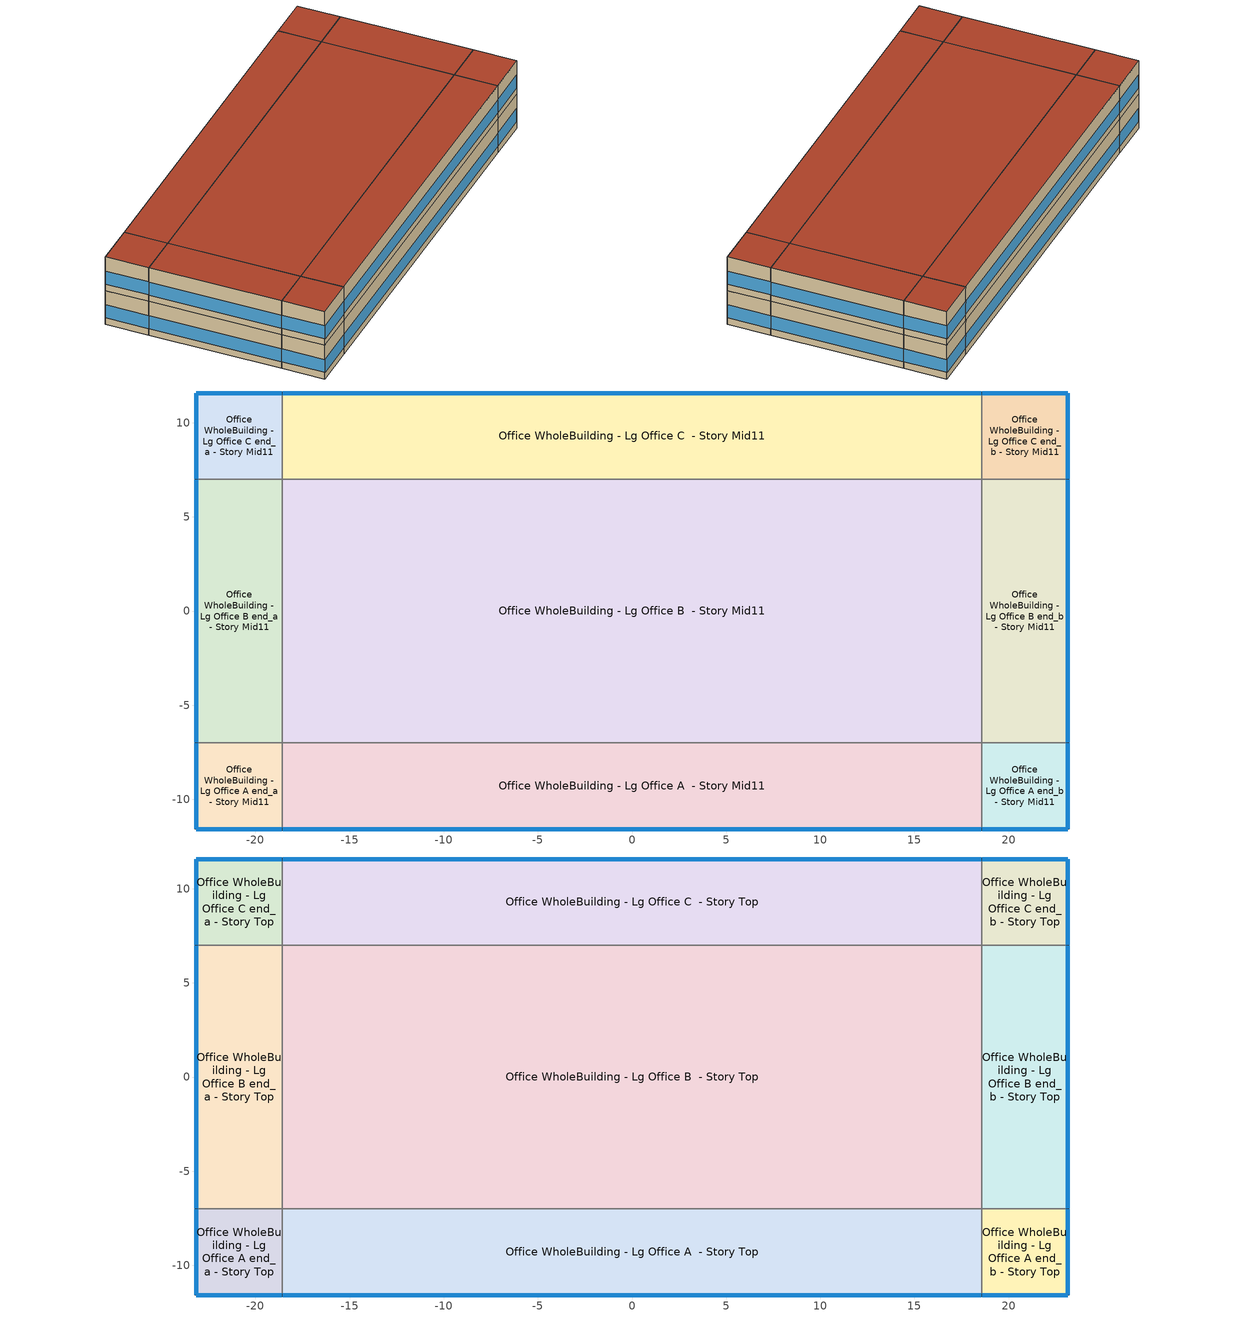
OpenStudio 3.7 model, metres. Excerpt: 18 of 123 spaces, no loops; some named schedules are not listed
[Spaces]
Office WholeBuilding - Lg Office A end_a - Story Mid11
 floor adiabatic (Typical Interior Floor): -23.15,-11.58 -23.15,-7 -18.58,-7 -18.58,-11.58 z43.59
 wall outside: -23.15,-7 -23.15,-11.58 -18.58,-11.58 z43.59:47.55
 wall to Office WholeBuilding - Lg Office B end_a - Story Mid11: -18.58,-7 -23.15,-7 z43.59:47.55
 wall to Office WholeBuilding - Lg Office A  - Story Mid11: -18.58,-11.58 -18.58,-7 z43.59:47.55
 window: -23.15,-7.03 -23.15,-11.55 / -23.13,-11.58 -18.6,-11.58 z44.35:45.87
 ceiling adiabatic (Typical Interior Ceiling): -18.58,-11.58 -18.58,-7 -23.15,-7 -23.15,-11.58 z47.55
Office WholeBuilding - Lg Office B end_a - Story Mid11
 floor adiabatic (Typical Interior Floor): -23.15,-7 -23.15,7 -18.58,7 -18.58,-7 z43.59
 wall outside: -23.15,7 -23.15,-7 z43.59:47.55
 wall to Office WholeBuilding - Lg Office C end_a - Story Mid11: -18.58,7 -23.15,7 z43.59:47.55
 wall to Office WholeBuilding - Lg Office B  - Story Mid11: -18.58,-7 -18.58,7 z43.59:47.55
 window: -23.15,6.98 -23.15,-6.98 z44.35:45.86
 ceiling adiabatic (Typical Interior Ceiling): -18.58,-7 -18.58,7 -23.15,7 -23.15,-7 z47.55
Office WholeBuilding - Lg Office C end_a - Story Mid11
 floor adiabatic (Typical Interior Floor): -23.15,7 -23.15,11.58 -18.58,11.58 -18.58,7 z43.59
 wall outside: -18.58,11.58 -23.15,11.58 -23.15,7 z43.59:47.55
 wall to Office WholeBuilding - Lg Office C  - Story Mid11: -18.58,7 -18.58,11.58 z43.59:47.55
 window: -23.15,11.55 -23.15,7.03 / -18.6,11.58 -23.13,11.58 z44.35:45.87
 ceiling adiabatic (Typical Interior Ceiling): -18.58,7 -18.58,11.58 -23.15,11.58 -23.15,7 z47.55
Office WholeBuilding - Lg Office A  - Story Mid11
 floor adiabatic (Typical Interior Floor): -18.58,-11.58 -18.58,-7 18.58,-7 18.58,-11.58 z43.59
 wall outside: -18.58,-11.58 18.58,-11.58 z43.59:47.55
 wall to Office WholeBuilding - Lg Office B  - Story Mid11: 18.58,-7 -18.58,-7 z43.59:47.55
 wall to Office WholeBuilding - Lg Office A end_b - Story Mid11: 18.58,-11.58 18.58,-7 z43.59:47.55
 window: -18.55,-11.58 18.55,-11.58 z44.35:45.86
 ceiling adiabatic (Typical Interior Ceiling): 18.58,-11.58 18.58,-7 -18.58,-7 -18.58,-11.58 z47.55
Office WholeBuilding - Lg Office B  - Story Mid11
 floor adiabatic (Typical Interior Floor): -18.58,-7 -18.58,7 18.58,7 18.58,-7 z43.59
 wall to Office WholeBuilding - Lg Office C  - Story Mid11: 18.58,7 -18.58,7 z43.59:47.55
 wall to Office WholeBuilding - Lg Office B end_b - Story Mid11: 18.58,-7 18.58,7 z43.59:47.55
 ceiling adiabatic (Typical Interior Ceiling): 18.58,-7 18.58,7 -18.58,7 -18.58,-7 z47.55
Office WholeBuilding - Lg Office C  - Story Mid11
 floor adiabatic (Typical Interior Floor): -18.58,7 -18.58,11.58 18.58,11.58 18.58,7 z43.59
 wall outside: 18.58,11.58 -18.58,11.58 z43.59:47.55
 wall to Office WholeBuilding - Lg Office C end_b - Story Mid11: 18.58,7 18.58,11.58 z43.59:47.55
 window: 18.55,11.58 -18.55,11.58 z44.35:45.86
 ceiling adiabatic (Typical Interior Ceiling): 18.58,7 18.58,11.58 -18.58,11.58 -18.58,7 z47.55
Office WholeBuilding - Lg Office A end_b - Story Mid11
 floor adiabatic (Typical Interior Floor): 18.58,-11.58 18.58,-7 23.15,-7 23.15,-11.58 z43.59
 wall outside: 18.58,-11.58 23.15,-11.58 23.15,-7 z43.59:47.55
 wall to Office WholeBuilding - Lg Office B end_b - Story Mid11: 23.15,-7 18.58,-7 z43.59:47.55
 window: 18.6,-11.58 23.13,-11.58 / 23.15,-11.55 23.15,-7.03 z44.35:45.87
 ceiling adiabatic (Typical Interior Ceiling): 23.15,-11.58 23.15,-7 18.58,-7 18.58,-11.58 z47.55
Office WholeBuilding - Lg Office B end_b - Story Mid11
 floor adiabatic (Typical Interior Floor): 18.58,-7 18.58,7 23.15,7 23.15,-7 z43.59
 wall outside: 23.15,-7 23.15,7 z43.59:47.55
 wall to Office WholeBuilding - Lg Office C end_b - Story Mid11: 23.15,7 18.58,7 z43.59:47.55
 window: 23.15,-6.98 23.15,6.98 z44.35:45.86
 ceiling adiabatic (Typical Interior Ceiling): 23.15,-7 23.15,7 18.58,7 18.58,-7 z47.55
Office WholeBuilding - Lg Office C end_b - Story Mid11
 floor adiabatic (Typical Interior Floor): 18.58,7 18.58,11.58 23.15,11.58 23.15,7 z43.59
 wall outside: 23.15,7 23.15,11.58 18.58,11.58 z43.59:47.55
 window: 23.13,11.58 18.6,11.58 / 23.15,7.03 23.15,11.55 z44.35:45.87
 ceiling adiabatic (Typical Interior Ceiling): 23.15,7 23.15,11.58 18.58,11.58 18.58,7 z47.55
Office WholeBuilding - Lg Office A end_a - Story Top
 floor adiabatic (Typical Interior Floor): -23.15,-11.58 -23.15,-7 -18.58,-7 -18.58,-11.58 z47.55
 wall outside: -23.15,-7 -23.15,-11.58 -18.58,-11.58 z47.55:51.51
 wall to Office WholeBuilding - Lg Office B end_a - Story Top: -18.58,-7 -23.15,-7 z47.55:51.51
 wall to Office WholeBuilding - Lg Office A  - Story Top: -18.58,-11.58 -18.58,-7 z47.55:51.51
 window: -23.13,-11.58 -18.6,-11.58 / -23.15,-7.03 -23.15,-11.55 z48.31:49.83
 roof outside: -18.58,-11.58 -18.58,-7 -23.15,-7 -23.15,-11.58 z51.51
Office WholeBuilding - Lg Office B end_a - Story Top
 floor adiabatic (Typical Interior Floor): -23.15,-7 -23.15,7 -18.58,7 -18.58,-7 z47.55
 wall outside: -23.15,7 -23.15,-7 z47.55:51.51
 wall to Office WholeBuilding - Lg Office C end_a - Story Top: -18.58,7 -23.15,7 z47.55:51.51
 wall to Office WholeBuilding - Lg Office B  - Story Top: -18.58,-7 -18.58,7 z47.55:51.51
 window: -23.15,6.98 -23.15,-6.98 z48.31:49.82
 roof outside: -18.58,-7 -18.58,7 -23.15,7 -23.15,-7 z51.51
Office WholeBuilding - Lg Office C end_a - Story Top
 floor adiabatic (Typical Interior Floor): -23.15,7 -23.15,11.58 -18.58,11.58 -18.58,7 z47.55
 wall outside: -18.58,11.58 -23.15,11.58 -23.15,7 z47.55:51.51
 wall to Office WholeBuilding - Lg Office C  - Story Top: -18.58,7 -18.58,11.58 z47.55:51.51
 window: -18.6,11.58 -23.13,11.58 / -23.15,11.55 -23.15,7.03 z48.31:49.83
 roof outside: -18.58,7 -18.58,11.58 -23.15,11.58 -23.15,7 z51.51
Office WholeBuilding - Lg Office A  - Story Top
 floor adiabatic (Typical Interior Floor): -18.58,-11.58 -18.58,-7 18.58,-7 18.58,-11.58 z47.55
 wall outside: -18.58,-11.58 18.58,-11.58 z47.55:51.51
 wall to Office WholeBuilding - Lg Office B  - Story Top: 18.58,-7 -18.58,-7 z47.55:51.51
 wall to Office WholeBuilding - Lg Office A end_b - Story Top: 18.58,-11.58 18.58,-7 z47.55:51.51
 window: -18.55,-11.58 18.55,-11.58 z48.31:49.82
 roof outside: 18.58,-11.58 18.58,-7 -18.58,-7 -18.58,-11.58 z51.51
Office WholeBuilding - Lg Office B  - Story Top
 floor adiabatic (Typical Interior Floor): -18.58,-7 -18.58,7 18.58,7 18.58,-7 z47.55
 wall to Office WholeBuilding - Lg Office C  - Story Top: 18.58,7 -18.58,7 z47.55:51.51
 wall to Office WholeBuilding - Lg Office B end_b - Story Top: 18.58,-7 18.58,7 z47.55:51.51
 roof outside: 18.58,-7 18.58,7 -18.58,7 -18.58,-7 z51.51
Office WholeBuilding - Lg Office C  - Story Top
 floor adiabatic (Typical Interior Floor): -18.58,7 -18.58,11.58 18.58,11.58 18.58,7 z47.55
 wall outside: 18.58,11.58 -18.58,11.58 z47.55:51.51
 wall to Office WholeBuilding - Lg Office C end_b - Story Top: 18.58,7 18.58,11.58 z47.55:51.51
 window: 18.55,11.58 -18.55,11.58 z48.31:49.82
 roof outside: 18.58,7 18.58,11.58 -18.58,11.58 -18.58,7 z51.51
Office WholeBuilding - Lg Office A end_b - Story Top
 floor adiabatic (Typical Interior Floor): 18.58,-11.58 18.58,-7 23.15,-7 23.15,-11.58 z47.55
 wall outside: 18.58,-11.58 23.15,-11.58 23.15,-7 z47.55:51.51
 wall to Office WholeBuilding - Lg Office B end_b - Story Top: 23.15,-7 18.58,-7 z47.55:51.51
 window: 18.6,-11.58 23.13,-11.58 / 23.15,-11.55 23.15,-7.03 z48.31:49.83
 roof outside: 23.15,-11.58 23.15,-7 18.58,-7 18.58,-11.58 z51.51
Office WholeBuilding - Lg Office B end_b - Story Top
 floor adiabatic (Typical Interior Floor): 18.58,-7 18.58,7 23.15,7 23.15,-7 z47.55
 wall outside: 23.15,-7 23.15,7 z47.55:51.51
 wall to Office WholeBuilding - Lg Office C end_b - Story Top: 23.15,7 18.58,7 z47.55:51.51
 window: 23.15,-6.98 23.15,6.98 z48.31:49.82
 roof outside: 23.15,-7 23.15,7 18.58,7 18.58,-7 z51.51
Office WholeBuilding - Lg Office C end_b - Story Top
 floor adiabatic (Typical Interior Floor): 18.58,7 18.58,11.58 23.15,11.58 23.15,7 z47.55
 wall outside: 23.15,7 23.15,11.58 18.58,11.58 z47.55:51.51
 window: 23.15,7.03 23.15,11.55 / 23.13,11.58 18.6,11.58 z48.31:49.83
 roof outside: 23.15,7 23.15,11.58 18.58,11.58 18.58,7 z51.51
[Site]
Maxwell Afb_AL_USA: Latitude {deg}=32.38; Longitude {deg}=-86.36; Time Zone {hr}=-6; Elevation {m}=52; Terrain=City
[Site:WaterMainsTemperature]
Calculation Method=Correlation; Annual Average Outdoor Air Temperature {C}=18.7358; Maximum Difference In Monthly Average Outdoor Air Temperatures {deltaC}=20.53
[SizingPeriod:DesignDay] Daily Dry-Bulb Temperature Range {deltaC}=10.3; Barometric Pressure {Pa}=100702; Wind Speed {m/s}=3; Wind Direction {deg}=240; Rain Indicator=No; Snow Indicator=No; Day of Month=21; Month=7; Day Type=SummerDesignDay; Daylight Saving Time Indicator=No; Dry-Bulb Temperature Range Modifier Type=DefaultMultipliers; Solar Model Indicator=ASHRAETau; ASHRAE Clear Sky Optical Depth for Beam Irradiance=0.459; ASHRAE Clear Sky Optical Depth for Diffuse Irradiance=2.177
Name | Maximum Dry-Bulb Temperature {C} | Humidity Condition Type | Wetbulb or DewPoint at Maximum Dry-Bulb {C}
Maxwell Afb Ann Clg .4% Condns DB=>MWB 1 | 36.3 | Wetbulb | 24.8
Maxwell Afb Ann Clg .4% Condns WB=>MDB 1 | 32.9 | Wetbulb | 27
Maxwell Afb Ann Clg 1% Condns DB=>MWB 1 | 35.2 | Wetbulb | 24.8
Maxwell Afb Ann Clg 2% Condns DP=>MDB 1 | 28.6 | Dewpoint | 24.5
[ClimateZones]
Climate Zone Institution Name 1=ASHRAE; Climate Zone Document Name 1=ANSI/ASHRAE Standard 169; Climate Zone Document Year 1=2006; Climate Zone Value 1=ASHRAE 169-2013-3A
[Building]
ComStock DOE Ref Pre-1980|LargeOffice: North Axis {deg}=270; Default Construction Set=ComStock DOE Ref Pre-1980 - Office - ASHRAE 169-2013-3A; Default Schedule Set=Building Default Schedule Set; Standards Building Type=Office
[Site:GroundTemperature:FCfactorMethod]
January Ground Temperature {C}=16; February Ground Temperature {C}=11.9; March Ground Temperature {C}=7.7; April Ground Temperature {C}=4; May Ground Temperature {C}=7.9; June Ground Temperature {C}=13.8; July Ground Temperature {C}=17.2; August Ground Temperature {C}=20.8; September Ground Temperature {C}=24.8; October Ground Temperature {C}=26.1; November Ground Temperature {C}=26.5; December Ground Temperature {C}=22.5
[DefaultConstructionSet]
ComStock DOE Ref Pre-1980 - Office - ASHRAE 169-2013-3A: Default Exterior Surface Constructions=Default Surface Constructions 1; Default Interior Surface Constructions=Default Surface Constructions 2; Default Ground Contact Surface Constructions=Default Surface Constructions 3; Default Exterior SubSurface Constructions=Default Sub Surface Constructions 1; Default Interior SubSurface Constructions=Default Sub Surface Constructions 2; Interior Partition Construction=Typical Interior Partition
[DefaultSurfaceConstructions]
Name | Floor Construction | Wall Construction | Roof Ceiling Construction
Default Surface Constructions 1 | Typical Insulated Exterior Mass Floor | Typical Insulated Steel Framed Exterior Wall R-4.44 | Typical IEAD Roof R-10.0
Default Surface Constructions 2 | Typical Interior Floor | Typical Interior Wall | Typical Interior Ceiling
Default Surface Constructions 3 | Typical Insulated Carpeted 6in Slab Floor | Typical Insulated Basement Mass Wall
[Construction]
Typical Insulated Exterior Mass Floor: 4 in. Normalweight Concrete Floor, Typical Carpet Pad
Typical IEAD Roof R-10.0: Roof Membrane, Typical Insulation R-8.88, Metal Roof Surface
Typical Interior Floor: 100mm Normalweight concrete floor, CP02 CARPET PAD
Typical Interior Wall: G01 13mm gypsum board, G01 13mm gypsum board
Typical Interior Ceiling: CP02 CARPET PAD, 100mm Normalweight concrete floor
Typical Insulated Carpeted 6in Slab Floor: 6 in. Normalweight Concrete Floor, Typical Carpet Pad
Typical Insulated Basement Mass Wall: 8 in. Concrete Block Basement Wall
U 1.22 SHGC 0.54 Simple Glazing Window U-1.22 SHGC 0.54: U 1.22 SHGC 0.54 Simple Glazing U-1.22 SHGC 0.54
U 1.22 SHGC 0.54 Simple Glazing Window U-1.22 SHGC 0.54 1: U 1.22 SHGC 0.54 Simple Glazing U-1.22 SHGC 0.54 1
Typical Insulated Metal Door: F08 Metal surface, Typical Insulation R-2.27
U 0.88 SHGC 0.16 Sgl Ref-A-L Clr 6mm: REF A CLEAR LO 6MM
Typical Overhead Door: Typical Insulation R-2.27
Typical Interior Window: Clear 3mm
Typical Interior Door; Typical Interior Partition: G05 25mm wood
Typical Insulated Steel Framed Exterior Wall R-4.44: 25mm Stucco, 5/8 in. Gypsum Board, Typical Insulation R-2.27, 5/8 in. Gypsum Board
InteriorFurnishings 1: Std Wood 6inch 1
[Material] Thermal Absorptance=0.9
Name | Roughness | Thickness {m} | Conductivity {W/m-K} | Density {kg/m3} | Specific Heat {J/kg-K} | Solar Absorptance | Visible Absorptance
4 in. Normalweight Concrete Floor | MediumRough | 0.1016 | 2.31 | 2322 | 832 | 0.7 | 0.7
Roof Membrane | VeryRough | 0.0095 | 0.16 | 1121.29 | 1460 | 0.7 | 0.7
Metal Roof Surface; F08 Metal surface | Smooth | 0.0008 | 45.28 | 7824 | 500 | 0.7 | 0.7
100mm Normalweight concrete floor | MediumRough | 0.1016 | 2.31045 | 2322 | 832.557 | 0.7 | 0.7
G01 13mm gypsum board | Smooth | 0.0127 | 0.160031 | 800.001 | 1090.73 | 0.7 | 0.5
6 in. Normalweight Concrete Floor | MediumRough | 0.1524 | 2.31 | 2322 | 832 | 0.7 | 0.7
8 in. Concrete Block Basement Wall | MediumRough | 0.2032 | 1.326 | 1842 | 912 | 0.7 | 0.7
G05 25mm wood | MediumSmooth | 0.0254 | 0.15 | 608 | 1630 | 0.5 | 0.5
25mm Stucco | Smooth | 0.0254 | 0.72 | 1856 | 840 | 0.7 | 0.7
5/8 in. Gypsum Board | MediumSmooth | 0.0159 | 0.16 | 800 | 1090 | 0.7 | 0.7
Std Wood 6inch 1 | MediumSmooth | 0.15 | 0.12 | 540 | 1210 | 0.7 | 0.7
[Material:NoMass] Roughness=Smooth; Thermal Absorptance=0.9; Solar Absorptance=0.7
Name | Thermal Resistance {m2-K/W} | Visible Absorptance
Typical Carpet Pad; CP02 CARPET PAD | 0.21648 | 0.8
Typical Insulation R-8.88 | 1.56434 | 0.7
Typical Insulation R-2.27 | 0.39899 | 0.7
[DefaultSubSurfaceConstructions]
Name | Fixed Window Construction | Operable Window Construction | Door Construction | Glass Door Construction | Overhead Door Construction | Tubular Daylight Dome Construction | Tubular Daylight Diffuser Construction
Default Sub Surface Constructions 1 | U 1.22 SHGC 0.54 Simple Glazing Window U-1.22 SHGC 0.54 | U 1.22 SHGC 0.54 Simple Glazing Window U-1.22 SHGC 0.54 1 | Typical Insulated Metal Door | U 0.88 SHGC 0.16 Sgl Ref-A-L Clr 6mm | Typical Overhead Door | Typical Interior Window | Typical Interior Window
Default Sub Surface Constructions 2 | Typical Interior Window | Typical Interior Window | Typical Interior Door
[WindowMaterial:SimpleGlazingSystem] U-Factor {W/m2-K}=6.92748; Solar Heat Gain Coefficient=0.54; Visible Transmittance=0.38
U 1.22 SHGC 0.54 Simple Glazing U-1.22 SHGC 0.54; U 1.22 SHGC 0.54 Simple Glazing U-1.22 SHGC 0.54 1
[WindowMaterial:Glazing] Optical Data Type=SpectralAverage; Infrared Transmittance at Normal Incidence=0; Front Side Infrared Hemispherical Emissivity=0.84; Conductivity {W/m-K}=0.9; Dirt Correction Factor for Solar and Visible Transmittance=1; Solar Diffusing=No
Name | Thickness {m} | Solar Transmittance at Normal Incidence | Front Side Solar Reflectance at Normal Incidence | Back Side Solar Reflectance at Normal Incidence | Visible Transmittance at Normal Incidence | Front Side Visible Reflectance at Normal Incidence | Back Side Visible Reflectance at Normal Incidence | Back Side Infrared Hemispherical Emissivity
REF A CLEAR LO 6MM | 0.006 | 0.066 | 0.341 | 0.493 | 0.08 | 0.41 | 0.37 | 0.4
Clear 3mm | 0.003 | 0.837 | 0.075 | 0.075 | 0.898 | 0.081 | 0.081 | 0.84
[SpaceType]
Office WholeBuilding - Lg Office - ComStock DOE Ref Pre-1980: Default Schedule Set=Office WholeBuilding - Lg Office Schedule Set; Design Specification Outdoor Air Object=Office WholeBuilding - Lg Office Ventilation; Standards Building Type=Office; Standards Space Type=WholeBuilding - Lg Office
[BuildingStory] Nominal Floor to Floor Height {m}=3.9624
Name | Nominal Z Coordinate {m}
Story Mid11 | 43.5864
Story Top | 47.5488
[Space] Space Type=Office WholeBuilding - Lg Office - ComStock DOE Ref Pre-1980
Name | Building Story | Thermal Zone
Office WholeBuilding - Lg Office A end_a - Story Mid11 | Story Mid11 | Zone Office WholeBuilding - Lg Office A end_a - Story Mid11
Office WholeBuilding - Lg Office B end_a - Story Mid11 | Story Mid11 | Zone Office WholeBuilding - Lg Office B end_a - Story Mid11
Office WholeBuilding - Lg Office C end_a - Story Mid11 | Story Mid11 | Zone Office WholeBuilding - Lg Office C end_a - Story Mid11
Office WholeBuilding - Lg Office A  - Story Mid11 | Story Mid11 | Zone Office WholeBuilding - Lg Office A  - Story Mid11
Office WholeBuilding - Lg Office B  - Story Mid11 | Story Mid11 | Zone Office WholeBuilding - Lg Office B  - Story Mid11
Office WholeBuilding - Lg Office C  - Story Mid11 | Story Mid11 | Zone Office WholeBuilding - Lg Office C  - Story Mid11
Office WholeBuilding - Lg Office A end_b - Story Mid11 | Story Mid11 | Zone Office WholeBuilding - Lg Office A end_b - Story Mid11
Office WholeBuilding - Lg Office B end_b - Story Mid11 | Story Mid11 | Zone Office WholeBuilding - Lg Office B end_b - Story Mid11
Office WholeBuilding - Lg Office C end_b - Story Mid11 | Story Mid11 | Zone Office WholeBuilding - Lg Office C end_b - Story Mid11
Office WholeBuilding - Lg Office A end_a - Story Top | Story Top | Zone Office WholeBuilding - Lg Office A end_a - Story Top
Office WholeBuilding - Lg Office B end_a - Story Top | Story Top | Zone Office WholeBuilding - Lg Office B end_a - Story Top
Office WholeBuilding - Lg Office C end_a - Story Top | Story Top | Zone Office WholeBuilding - Lg Office C end_a - Story Top
Office WholeBuilding - Lg Office A  - Story Top | Story Top | Zone Office WholeBuilding - Lg Office A  - Story Top
Office WholeBuilding - Lg Office B  - Story Top | Story Top | Zone Office WholeBuilding - Lg Office B  - Story Top
Office WholeBuilding - Lg Office C  - Story Top | Story Top | Zone Office WholeBuilding - Lg Office C  - Story Top
Office WholeBuilding - Lg Office A end_b - Story Top | Story Top | Zone Office WholeBuilding - Lg Office A end_b - Story Top
Office WholeBuilding - Lg Office B end_b - Story Top | Story Top | Zone Office WholeBuilding - Lg Office B end_b - Story Top
Office WholeBuilding - Lg Office C end_b - Story Top | Story Top | Zone Office WholeBuilding - Lg Office C end_b - Story Top
[ThermalZone] Multiplier=1; Use Ideal Air Loads=No
Name | Thermostat
Zone Office WholeBuilding - Lg Office A end_a - Story Mid11 | Office WholeBuilding - Lg Office - ComStock DOE Ref Pre-1980 Thermostat 16
Zone Office WholeBuilding - Lg Office B end_a - Story Mid11 | Office WholeBuilding - Lg Office - ComStock DOE Ref Pre-1980 Thermostat 54
Zone Office WholeBuilding - Lg Office C end_a - Story Mid11 | Office WholeBuilding - Lg Office - ComStock DOE Ref Pre-1980 Thermostat 92
Zone Office WholeBuilding - Lg Office A  - Story Mid11 | Office WholeBuilding - Lg Office - ComStock DOE Ref Pre-1980 Thermostat 3
Zone Office WholeBuilding - Lg Office B  - Story Mid11 | Office WholeBuilding - Lg Office - ComStock DOE Ref Pre-1980 Thermostat 41
Zone Office WholeBuilding - Lg Office C  - Story Mid11 | Office WholeBuilding - Lg Office - ComStock DOE Ref Pre-1980 Thermostat 79
Zone Office WholeBuilding - Lg Office A end_b - Story Mid11 | Office WholeBuilding - Lg Office - ComStock DOE Ref Pre-1980 Thermostat 28
Zone Office WholeBuilding - Lg Office B end_b - Story Mid11 | Office WholeBuilding - Lg Office - ComStock DOE Ref Pre-1980 Thermostat 66
Zone Office WholeBuilding - Lg Office C end_b - Story Mid11 | Office WholeBuilding - Lg Office - ComStock DOE Ref Pre-1980 Thermostat 104
Zone Office WholeBuilding - Lg Office A end_a - Story Top | Office WholeBuilding - Lg Office - ComStock DOE Ref Pre-1980 Thermostat 25
Zone Office WholeBuilding - Lg Office B end_a - Story Top | Office WholeBuilding - Lg Office - ComStock DOE Ref Pre-1980 Thermostat 63
Zone Office WholeBuilding - Lg Office C end_a - Story Top | Office WholeBuilding - Lg Office - ComStock DOE Ref Pre-1980 Thermostat 101
Zone Office WholeBuilding - Lg Office A  - Story Top | Office WholeBuilding - Lg Office - ComStock DOE Ref Pre-1980 Thermostat 12
Zone Office WholeBuilding - Lg Office B  - Story Top | Office WholeBuilding - Lg Office - ComStock DOE Ref Pre-1980 Thermostat 50
Zone Office WholeBuilding - Lg Office C  - Story Top | Office WholeBuilding - Lg Office - ComStock DOE Ref Pre-1980 Thermostat 88
Zone Office WholeBuilding - Lg Office A end_b - Story Top | Office WholeBuilding - Lg Office - ComStock DOE Ref Pre-1980 Thermostat 37
Zone Office WholeBuilding - Lg Office B end_b - Story Top | Office WholeBuilding - Lg Office - ComStock DOE Ref Pre-1980 Thermostat 75
Zone Office WholeBuilding - Lg Office C end_b - Story Top | Office WholeBuilding - Lg Office - ComStock DOE Ref Pre-1980 Thermostat 113
[Lights:Definition]
Office WholeBuilding - Lg Office Lights Definition: Design Level Calculation Method=Watts/Area; Watts per Space Floor Area {W/m2}=16.9532; Fraction Radiant=0.655386; Fraction Visible=0.2; Return Air Fraction=0
[Lights]
Office WholeBuilding - Lg Office Lights: Lights Definition=Office WholeBuilding - Lg Office Lights Definition; Space or SpaceType=Office WholeBuilding - Lg Office - ComStock DOE Ref Pre-1980; Fraction Replaceable=1
[ElectricEquipment:Definition]
Office WholeBuilding - Lg Office Elec Equip Definition: Design Level Calculation Method=Watts/Area; Watts per Space Floor Area {W/m2}=8.07293; Fraction Latent=0; Fraction Radiant=0.5; Fraction Lost=0
[ElectricEquipment]
Office WholeBuilding - Lg Office Elec Equip: Electric Equipment Definition=Office WholeBuilding - Lg Office Elec Equip Definition; Space or SpaceType=Office WholeBuilding - Lg Office - ComStock DOE Ref Pre-1980
[DesignSpecification:OutdoorAir]
Office WholeBuilding - Lg Office Ventilation: Outdoor Air Method=Sum; Outdoor Air Flow per Person {m3/s-person}=0.00943895
[DefaultScheduleSet]
Name | Number of People Schedule | People Activity Level Schedule | Lighting Schedule | Electric Equipment Schedule | Infiltration Schedule | Hours of Operation Schedule
Office WholeBuilding - Lg Office Schedule Set | Large Office Bldg Occ | Large Office Activity | Office BLDG_LIGHT_EndUseData | Office BLDG_EQUIP_EndUseData | Large Office Infil Quarter On
Building Default Schedule Set |  |  |  |  |  | Building Hours of Operation NonResidential
[People:Definition]
Office WholeBuilding - Lg Office People Definition: Number of People Calculation Method=People/Area; People per Space Floor Area {person/m2}=0.0538196; Fraction Radiant=0.3
[People]
Office WholeBuilding - Lg Office People: People Definition=Office WholeBuilding - Lg Office People Definition; Space or SpaceType=Office WholeBuilding - Lg Office - ComStock DOE Ref Pre-1980; Work Efficiency Schedule=Work Efficiency Schedule; Clothing Insulation Schedule=Clothing Schedule; Air Velocity Schedule=Air Velocity Schedule; Multiplier=1
[SpaceInfiltration:DesignFlowRate] Schedule=Always On Discrete; Design Flow Rate Calculation Method=Flow/ExteriorArea; Constant Term Coefficient=0; Temperature Term Coefficient=0; Velocity Term Coefficient=0.224; Velocity Squared Term Coefficient=0
Name | Space or SpaceType | Flow per Exterior Surface Area {m3/s-m2}
Office WholeBuilding - Lg Office A  - Story Mid11 Infiltration | Office WholeBuilding - Lg Office A  - Story Mid11 | 0.00102523
Office WholeBuilding - Lg Office A  - Story Top Infiltration | Office WholeBuilding - Lg Office A  - Story Top | 0.000476001
Office WholeBuilding - Lg Office A end_a - Story Mid11 Infiltration | Office WholeBuilding - Lg Office A end_a - Story Mid11 | 0.00102523
Office WholeBuilding - Lg Office A end_a - Story Top Infiltration | Office WholeBuilding - Lg Office A end_a - Story Top | 0.000650147
Office WholeBuilding - Lg Office A end_b - Story Mid11 Infiltration | Office WholeBuilding - Lg Office A end_b - Story Mid11 | 0.00102523
Office WholeBuilding - Lg Office A end_b - Story Top Infiltration | Office WholeBuilding - Lg Office A end_b - Story Top | 0.000650147
Office WholeBuilding - Lg Office B end_a - Story Mid11 Infiltration | Office WholeBuilding - Lg Office B end_a - Story Mid11 | 0.00102523
Office WholeBuilding - Lg Office B end_a - Story Top Infiltration | Office WholeBuilding - Lg Office B end_a - Story Top | 0.000476001
Office WholeBuilding - Lg Office B end_b - Story Mid11 Infiltration | Office WholeBuilding - Lg Office B end_b - Story Mid11 | 0.00102523
Office WholeBuilding - Lg Office B end_b - Story Top Infiltration | Office WholeBuilding - Lg Office B end_b - Story Top | 0.000476001
Office WholeBuilding - Lg Office C  - Story Mid11 Infiltration | Office WholeBuilding - Lg Office C  - Story Mid11 | 0.00102523
Office WholeBuilding - Lg Office C  - Story Top Infiltration | Office WholeBuilding - Lg Office C  - Story Top | 0.000476001
Office WholeBuilding - Lg Office C end_a - Story Mid11 Infiltration | Office WholeBuilding - Lg Office C end_a - Story Mid11 | 0.00102523
Office WholeBuilding - Lg Office C end_a - Story Top Infiltration | Office WholeBuilding - Lg Office C end_a - Story Top | 0.000650147
Office WholeBuilding - Lg Office C end_b - Story Mid11 Infiltration | Office WholeBuilding - Lg Office C end_b - Story Mid11 | 0.00102523
Office WholeBuilding - Lg Office C end_b - Story Top Infiltration | Office WholeBuilding - Lg Office C end_b - Story Top | 0.000650147
[Exterior:Lights:Definition]
Name | Design Level {W}
Parking Areas and Drives Def (W/ft^2) | 0.0497494
Building Facades Def (W/ft^2) | 0.25
Main Entries Def (W/ft) | 30
Other Doors Def (W/ft) | 25
[Exterior:Lights] Schedule=Always On Discrete; Control Option=AstronomicalClock
Name | Exterior Lights Definition | Multiplier
Parking Areas and Drives | Parking Areas and Drives Def (W/ft^2) | 243000
Building Facades | Building Facades Def (W/ft^2) | 5924.53
Main Entries | Main Entries Def (W/ft) | 9.23077
Other Doors | Other Doors Def (W/ft) | 13.8462
[ThermostatSetpoint:DualSetpoint] Heating Setpoint Temperature Schedule=Large Office HtgSetp; Cooling Setpoint Temperature Schedule=Large Office ClgSetp
Office WholeBuilding - Lg Office - ComStock DOE Ref Pre-1980 Thermostat 3; Office WholeBuilding - Lg Office - ComStock DOE Ref Pre-1980 Thermostat 12; Office WholeBuilding - Lg Office - ComStock DOE Ref Pre-1980 Thermostat 16; Office WholeBuilding - Lg Office - ComStock DOE Ref Pre-1980 Thermostat 25; Office WholeBuilding - Lg Office - ComStock DOE Ref Pre-1980 Thermostat 28; Office WholeBuilding - Lg Office - ComStock DOE Ref Pre-1980 Thermostat 37; Office WholeBuilding - Lg Office - ComStock DOE Ref Pre-1980 Thermostat 41; Office WholeBuilding - Lg Office - ComStock DOE Ref Pre-1980 Thermostat 50; Office WholeBuilding - Lg Office - ComStock DOE Ref Pre-1980 Thermostat 54; Office WholeBuilding - Lg Office - ComStock DOE Ref Pre-1980 Thermostat 63; Office WholeBuilding - Lg Office - ComStock DOE Ref Pre-1980 Thermostat 66; Office WholeBuilding - Lg Office - ComStock DOE Ref Pre-1980 Thermostat 75; Office WholeBuilding - Lg Office - ComStock DOE Ref Pre-1980 Thermostat 79; Office WholeBuilding - Lg Office - ComStock DOE Ref Pre-1980 Thermostat 88; Office WholeBuilding - Lg Office - ComStock DOE Ref Pre-1980 Thermostat 92; Office WholeBuilding - Lg Office - ComStock DOE Ref Pre-1980 Thermostat 101; Office WholeBuilding - Lg Office - ComStock DOE Ref Pre-1980 Thermostat 104; Office WholeBuilding - Lg Office - ComStock DOE Ref Pre-1980 Thermostat 113
[InternalMass:Definition]
Internal Mass Definition 2: Construction=InteriorFurnishings 1; Design Level Calculation Method=SurfaceArea/Area; Surface Area per Space Floor Area=2
[InternalMass] Internal Mass Definition=Internal Mass Definition 2; Multiplier=1
Name | Space or SpaceType
Office WholeBuilding - Lg Office C end_b - Story Top Mass | Office WholeBuilding - Lg Office C end_b - Story Top
Office WholeBuilding - Lg Office B end_b - Story Top Mass | Office WholeBuilding - Lg Office B end_b - Story Top
Office WholeBuilding - Lg Office A end_b - Story Top Mass | Office WholeBuilding - Lg Office A end_b - Story Top
Office WholeBuilding - Lg Office B  - Story Top Mass | Office WholeBuilding - Lg Office B  - Story Top
Office WholeBuilding - Lg Office A  - Story Top Mass | Office WholeBuilding - Lg Office A  - Story Top
Office WholeBuilding - Lg Office A  - Story Mid11 Mass | Office WholeBuilding - Lg Office A  - Story Mid11
Office WholeBuilding - Lg Office C end_a - Story Mid11 Mass | Office WholeBuilding - Lg Office C end_a - Story Mid11
Office WholeBuilding - Lg Office B end_a - Story Top Mass | Office WholeBuilding - Lg Office B end_a - Story Top
Office WholeBuilding - Lg Office B end_a - Story Mid11 Mass | Office WholeBuilding - Lg Office B end_a - Story Mid11
Office WholeBuilding - Lg Office A end_b - Story Mid11 Mass | Office WholeBuilding - Lg Office A end_b - Story Mid11
Office WholeBuilding - Lg Office B  - Story Mid11 Mass | Office WholeBuilding - Lg Office B  - Story Mid11
Office WholeBuilding - Lg Office B end_b - Story Mid11 Mass | Office WholeBuilding - Lg Office B end_b - Story Mid11
Office WholeBuilding - Lg Office A end_a - Story Top Mass | Office WholeBuilding - Lg Office A end_a - Story Top
Office WholeBuilding - Lg Office C  - Story Top Mass | Office WholeBuilding - Lg Office C  - Story Top
Office WholeBuilding - Lg Office A end_a - Story Mid11 Mass | Office WholeBuilding - Lg Office A end_a - Story Mid11
Office WholeBuilding - Lg Office C end_b - Story Mid11 Mass | Office WholeBuilding - Lg Office C end_b - Story Mid11
Office WholeBuilding - Lg Office C end_a - Story Top Mass | Office WholeBuilding - Lg Office C end_a - Story Top
Office WholeBuilding - Lg Office C  - Story Mid11 Mass | Office WholeBuilding - Lg Office C  - Story Mid11
[Schedule:Ruleset]
Name | Default Day Schedule | Summer Design Day Schedule | Winter Design Day Schedule
Clothing Schedule | Clothing Schedule Default Winter Clothes
Air Velocity Schedule | Air Velocity Schedule Default
Work Efficiency Schedule | Work Efficiency Schedule Default
Large Office Bldg Occ | Large Office Bldg Occ Default | Large Office Bldg Occ Summer Design Day | Large Office Bldg Occ Winter Design Day
Large Office Activity | Large Office Activity Default | Large Office Activity Summer Design Day | Large Office Activity Winter Design Day
Office BLDG_LIGHT_EndUseData | Office BLDG_LIGHT_EndUseData Default | Office BLDG_LIGHT_EndUseData Summer Design Day | Office BLDG_LIGHT_EndUseData Winter Design Day
Office BLDG_EQUIP_EndUseData | Office BLDG_EQUIP_EndUseData Default | Office BLDG_EQUIP_EndUseData Summer Design Day | Office BLDG_EQUIP_EndUseData Winter Design Day
Large Office Infil Quarter On | Large Office Infil Quarter On Default | Large Office Infil Quarter On Summer Design Day | Large Office Infil Quarter On Winter Design Day
Large Office HtgSetp | Large Office HtgSetp Default | Large Office HtgSetp Summer Design Day | Large Office HtgSetp Winter Design Day
Large Office ClgSetp | Large Office ClgSetp Default | Large Office ClgSetp Summer Design Day | Large Office ClgSetp Winter Design Day
Building Hours of Operation NonResidential | Building Hours of Operation NonResidential Default | Building Hours of Operation NonResidential Summer Design Day | Building Hours of Operation NonResidential Winter Design Day
[Schedule:Day]
Clothing Schedule Default Winter Clothes; Office BLDG_LIGHT_EndUseData Summer Design Day; Office BLDG_EQUIP_EndUseData Summer Design Day; Building Hours of Operation NonResidential Winter Design Day; Building Hours of Operation NonResidential Summer Design Day: 24, 0, 1
Air Velocity Schedule Default: 24, 0, 0.2
Work Efficiency Schedule Default; Large Office Bldg Occ Winter Design Day; Office BLDG_LIGHT_EndUseData Winter Design Day; Office BLDG_EQUIP_EndUseData Winter Design Day: 24, 0, 0
Large Office Bldg Occ Default: Yes, 2, 15, 0, 2, 30, 0.025, 2, 45, 0.05, 3, 0, 0.075, 3, 15, 0.1, 3, 30, 0.125, 3, 45, 0.15, 4, 0, 0.175, 4, 15, 0.2, 4, 30, 0.3875, 4, 45, 0.575, 5, 0, 0.7625, 5, 15, 0.95, 8, 45, 0.95, 9, 0, 0.8375, 9, 15, 0.725, 9, 30, 0.6125, 9, 45, 0.5, 10, 0, 0.6125, 10, 15, 0.725, 10, 30, 0.8375, 10, 45, 0.95, 13, 45, 0.95, 14, 0, 0.908333, 14, 15, 0.866667, 14, 30, 0.825, 14, 45, 0.783333, 15, 0, 0.741667, 15, 15, 0.7, 15, 30, 0.625, 15, 45, 0.55, 16, 0, 0.475, 16, 15, 0.4, 16, 45, 0.4, 17, 0, 0.3625, 17, 15, 0.325, 17, 30, 0.2875, 17, 45, 0.25, 18, 0, 0.2125, 18, 15, 0.175, 18, 30, 0.1375, 18, 45, 0.1, 19, 0, 0.09375, 19, 15, 0.0875, 19, 30, 0.08125, 19, 45, 0.075, 20, 0, 0.06875, 20, 15, 0.0625, 20, 30, 0.05625, 20, 45, 0.05, 21, 0, 0.04375, 21, 15, 0.0375, 21, 30, 0.03125, 21, 45, 0.025, 22, 0, 0.01875, 22, 15, 0.0125, 22, 30, 0.00625, 22, 45, 0, 24, 0, 0
Large Office Bldg Occ Sat Day: Yes, 0, 15, 0.00833333, 0, 30, 0, 1, 45, 0, 2, 0, 0.0125, 2, 15, 0.025, 2, 30, 0.0375, 2, 45, 0.05, 3, 0, 0.0625, 3, 15, 0.075, 3, 30, 0.0875, 3, 45, 0.1, 4, 0, 0.15, 4, 15, 0.2, 4, 30, 0.25, 4, 45, 0.3, 5, 0, 0.35, 5, 15, 0.4, 5, 30, 0.45, 5, 45, 0.5, 13, 52, 0.5, 14, 7, 0.486885, 14, 22, 0.47377, 14, 37, 0.460656, 14, 52, 0.447541, 15, 7, 0.434426, 15, 22, 0.421311, 15, 37, 0.408197, 15, 52, 0.395082, 16, 7, 0.381967, 16, 22, 0.368852, 16, 37, 0.355738, 16, 52, 0.342623, 17, 7, 0.329508, 17, 22, 0.316393, 17, 37, 0.303279, 17, 52, 0.290164, 18, 7, 0.277049, 18, 22, 0.263934, 18, 37, 0.25082, 18, 52, 0.237705, 19, 7, 0.22459, 19, 22, 0.211475, 19, 37, 0.198361, 19, 52, 0.185246, 20, 7, 0.172131, 20, 22, 0.159016, 20, 37, 0.145902, 20, 52, 0.132787, 21, 7, 0.119672, 21, 22, 0.106557, 21, 30, 0.1, 21, 45, 0.0916667, 22, 0, 0.0833333, 22, 15, 0.075, 22, 30, 0.0666667, 22, 45, 0.0583333, 23, 0, 0.05, 23, 15, 0.0416667, 23, 30, 0.0333333, 23, 45, 0.025, 24, 0, 0.0166667
Large Office Bldg Occ Summer Design Day: 6, 0, 0, 22, 0, 1, 24, 0, 0.05
Large Office Bldg Occ WntrDsn|Sun Day: Yes, 4, 45, 0, 24, 0, 0
Large Office Activity Default; autogen Large Office Activity 0_day_sch; autogen Large Office Activity 1_day_sch: Yes, 24, 0, 120
Large Office Activity Winter Design Day; Large Office Activity Summer Design Day: 24, 0, 120
Office BLDG_LIGHT_EndUseData Default: Yes, 0, 15, 0.050454, 0, 30, 0.0476171, 0, 45, 0.0510856, 1, 0, 0.0545542, 1, 15, 0.0580227, 1, 30, 0.0614912, 1, 45, 0.0649598, 2, 0, 0.0684283, 2, 15, 0.0718968, 2, 30, 0.0753654, 2, 45, 0.0788339, 3, 0, 0.0823025, 3, 15, 0.085771, 3, 30, 0.111016, 3, 45, 0.136262, 4, 0, 0.161507, 4, 15, 0.186752, 4, 30, 0.275585, 4, 45, 0.364419, 5, 0, 0.453253, 5, 15, 0.542086, 5, 30, 0.599833, 5, 45, 0.657579, 6, 0, 0.715326, 6, 15, 0.773073, 6, 30, 0.790609, 6, 45, 0.808144, 7, 0, 0.82568, 7, 15, 0.843215, 7, 30, 0.844346, 7, 45, 0.845477, 8, 0, 0.846607, 8, 15, 0.847738, 8, 30, 0.848869, 8, 45, 0.85, 9, 0, 0.841985, 9, 15, 0.83397, 9, 30, 0.825954, 9, 45, 0.817939, 10, 0, 0.805464, 10, 15, 0.792989, 10, 30, 0.780514, 10, 45, 0.768039, 11, 0, 0.774076, 11, 15, 0.780114, 11, 30, 0.786151, 11, 45, 0.792188, 12, 0, 0.785442, 12, 15, 0.778695, 12, 30, 0.771949, 12, 45, 0.765202, 13, 0, 0.735588, 13, 15, 0.705974, 13, 30, 0.67636, 13, 45, 0.646746, 14, 0, 0.588936, 14, 15, 0.531125, 14, 30, 0.473315, 14, 45, 0.415505, 15, 0, 0.357694, 15, 15, 0.299884, 15, 30, 0.258758, 15, 45, 0.217632, 16, 0, 0.176505, 16, 15, 0.135379, 16, 30, 0.124392, 16, 45, 0.113405, 17, 0, 0.102417, 17, 15, 0.09143, 17, 30, 0.090147, 17, 45, 0.088864, 18, 0, 0.087581, 18, 15, 0.086298, 18, 30, 0.0865627, 18, 45, 0.0868275, 19, 0, 0.0870922, 19, 15, 0.087357, 19, 30, 0.0872172, 19, 45, 0.0870775, 20, 0, 0.0869377, 20, 15, 0.086798, 20, 30, 0.0785857, 20, 45, 0.0703735, 21, 0, 0.0621613, 21, 15, 0.053949, 21, 30, 0.0527953, 21, 45, 0.0516415, 22, 0, 0.0504877, 22, 15, 0.049334, 22, 30, 0.0454997, 22, 45, 0.0416655, 23, 0, 0.0378312, 23, 15, 0.033997, 23, 30, 0.0401453, 23, 45, 0.0435815, 24, 0, 0.0470177
Office BLDG_LIGHT_EndUseData Sat Day: Yes, 0, 15, 0.064452, 0, 30, 0.064679, 0, 45, 0.0644732, 1, 0, 0.0642674, 1, 15, 0.0640616, 1, 30, 0.0638558, 1, 45, 0.0638332, 2, 0, 0.0638105, 2, 15, 0.0637879, 2, 30, 0.0637652, 2, 45, 0.0637686, 3, 0, 0.063772, 3, 15, 0.0637753, 3, 30, 0.0637787, 3, 45, 0.0480268, 4, 0, 0.0467134, 4, 15, 0.0454, 4, 30, 0.0472158, 4, 45, 0.0490316, 5, 0, 0.0508474, 5, 15, 0.0526632, 5, 30, 0.0565485, 5, 45, 0.0604339, 6, 0, 0.0643192, 6, 15, 0.0682046, 6, 30, 0.0691603, 6, 45, 0.070116, 7, 0, 0.0710718, 7, 15, 0.0720275, 7, 30, 0.0729832, 7, 45, 0.0739389, 8, 0, 0.0748947, 8, 15, 0.0758504, 8, 30, 0.0768061, 8, 45, 0.0777618, 9, 0, 0.0787176, 9, 15, 0.0796733, 9, 30, 0.080629, 9, 45, 0.0815848, 10, 0, 0.0825405, 10, 15, 0.0834962, 10, 30, 0.0844519, 10, 45, 0.0854077, 11, 0, 0.0863634, 11, 15, 0.0873191, 11, 30, 0.0882749, 11, 45, 0.0892306, 11, 52, 0.0897084, 12, 0, 0.0423731, 12, 15, 0.0424006, 12, 30, 0.0424281, 12, 45, 0.0424556, 13, 0, 0.0424831, 13, 15, 0.0425106, 13, 30, 0.0425381, 13, 45, 0.0425656, 13, 52, 0.0897084, 14, 0, 0.0425931, 14, 7, 0.0894761, 14, 15, 0.0426206, 14, 22, 0.0892437, 14, 30, 0.042648, 14, 37, 0.0890114, 14, 45, 0.0426755, 14, 52, 0.088779, 15, 0, 0.042703, 15, 7, 0.0885467, 15, 15, 0.0427305, 15, 22, 0.0883143, 15, 30, 0.042758, 15, 37, 0.088082, 15, 45, 0.0427855, 15, 52, 0.0878496, 16, 0, 0.042813, 16, 7, 0.0876173, 16, 15, 0.0428405, 16, 22, 0.0873849, 16, 30, 0.042868, 16, 37, 0.0871526, 16, 45, 0.0428955, 16, 52, 0.0869202, 17, 0, 0.042923, 17, 7, 0.0866879, 17, 15, 0.0429505, 17, 22, 0.0864555, 17, 30, 0.042978, 17, 37, 0.0862232, 17, 45, 0.0430055, 17, 52, 0.0859908, 18, 0, 0.043033, 18, 7, 0.0857585, 18, 15, 0.0430605, 18, 22, 0.0855261, 18, 30, 0.0430879, 18, 37, 0.0852938, 18, 45, 0.0431154, 18, 52, 0.0850614, 19, 0, 0.0431429, 19, 7, 0.0848291, 19, 15, 0.0431704, 19, 22, 0.0845967, 19, 30, 0.0844805, 19, 45, 0.0809774, 20, 0, 0.0774742, 20, 15, 0.0739711, 20, 30, 0.0704679, 20, 45, 0.0698585, 21, 0, 0.0692492, 21, 15, 0.0686398, 21, 30, 0.0680305, 21, 45, 0.0679978, 22, 0, 0.0679652, 22, 15, 0.0679325, 22, 30, 0.0678999, 22, 45, 0.0668677, 23, 0, 0.0658355, 23, 15, 0.0648033, 23, 30, 0.063771, 23, 45, 0.063998, 24, 0, 0.042813
Office BLDG_EQUIP_EndUseData Default: Yes, 0, 15, 0.5631, 0, 30, 0.5375, 0, 45, 0.5376, 1, 0, 0.5377, 1, 15, 0.5378, 1, 30, 0.5379, 1, 45, 0.538, 2, 0, 0.5381, 2, 15, 0.5382, 2, 30, 0.5383, 2, 45, 0.5384, 3, 0, 0.5385, 3, 15, 0.5386, 3, 30, 0.55345, 3, 45, 0.5683, 4, 0, 0.58315, 4, 15, 0.598, 4, 30, 0.6198, 4, 45, 0.6416, 5, 0, 0.6634, 5, 15, 0.6852, 5, 30, 0.7091, 5, 45, 0.733, 6, 0, 0.7569, 6, 15, 0.7808, 6, 30, 0.80195, 6, 45, 0.8231, 7, 0, 0.84425, 7, 15, 0.8654, 7, 30, 0.86895, 7, 45, 0.8725, 8, 0, 0.87605, 8, 15, 0.8796, 8, 30, 0.88315, 8, 45, 0.8867, 9, 0, 0.8855, 9, 15, 0.8843, 9, 30, 0.8831, 9, 45, 0.8819, 10, 0, 0.8666, 10, 15, 0.8513, 10, 30, 0.836, 10, 45, 0.8207, 11, 0, 0.8107, 11, 15, 0.8007, 11, 30, 0.7907, 11, 45, 0.7807, 12, 0, 0.76935, 12, 15, 0.758, 12, 30, 0.74665, 12, 45, 0.7353, 13, 0, 0.719025, 13, 15, 0.70275, 13, 30, 0.686475, 13, 45, 0.6702, 14, 0, 0.6593, 14, 15, 0.6484, 14, 30, 0.6375, 14, 45, 0.6266, 15, 0, 0.6157, 15, 15, 0.6048, 15, 30, 0.5951, 15, 45, 0.5854, 16, 0, 0.5757, 16, 15, 0.566, 16, 30, 0.568025, 16, 45, 0.57005, 17, 0, 0.572075, 17, 15, 0.5741, 17, 30, 0.58375, 17, 45, 0.5934, 18, 0, 0.60305, 18, 15, 0.6127, 18, 30, 0.6241, 18, 45, 0.6355, 19, 0, 0.6469, 19, 15, 0.6583, 19, 30, 0.662075, 19, 45, 0.66585, 20, 0, 0.669625, 20, 15, 0.6734, 20, 30, 0.659798, 20, 45, 0.646195, 21, 0, 0.632593, 21, 15, 0.61899, 21, 30, 0.599167, 21, 45, 0.579345, 22, 0, 0.559523, 22, 15, 0.5397, 22, 30, 0.549925, 22, 45, 0.56015, 23, 0, 0.570375, 23, 15, 0.5806, 23, 30, 0.575925, 23, 45, 0.57165, 24, 0, 0.567375
Large Office Infil Quarter On Default; Large Office Infil Quarter On Summer Design Day: 6, 0, 1, 22, 0, 0.25, 24, 0, 1
Large Office Infil Quarter On Winter Design Day: 6, 0, 1, 18, 0, 0.25, 24, 0, 1
Large Office HtgSetp Default: Yes, 2, 45, 15.6, 19, 45, 21, 24, 0, 15.6
Large Office HtgSetp Sat Day: Yes, 2, 45, 15.6, 24, 0, 21
Large Office HtgSetp Summer Design Day: 24, 0, 15.6
Large Office HtgSetp SmrDsn|Sun Day: Yes, 4, 45, 15.6, 24, 0, 15.6
Large Office HtgSetp Winter Design Day: 24, 0, 21
Large Office ClgSetp Default: Yes, 2, 45, 26.7, 19, 45, 24, 24, 0, 26.7
Large Office ClgSetp Summer Design Day: 6, 0, 26.7, 22, 0, 24, 24, 0, 26.7
Large Office ClgSetp Sat Day: Yes, 2, 45, 26.7, 24, 0, 24
Large Office ClgSetp Winter Design Day: 24, 0, 26.7
Large Office ClgSetp WntrDsn|Sun Day: Yes, 4, 45, 26.7, 24, 0, 26.7
Building Hours of Operation NonResidential Default: 4, 45, 0, 17, 45, 1, 24, 0, 0
Building Hours of Operation NonResidential Saturday; Building Hours of Operation NonResidential Sunday: 4, 45, 0, 20, 0, 1, 24, 0, 0
[Schedule:Rule]
Schedule Rule 3: Schedule Ruleset=Clothing Schedule; Rule Order=0; Day Schedule=Clothing Schedule Summer Clothes; Date Specification Type=DateRange; Start Month=5; Start Day=1; End Month=9; End Day=30
Schedule Rule 4: Schedule Ruleset=Large Office Bldg Occ; Rule Order=1; Day Schedule=Large Office Bldg Occ Sat Day; Date Specification Type=DateRange; Start Month=1; Start Day=1; End Month=12; End Day=31; Apply Saturday=Yes
Schedule Rule 5: Schedule Ruleset=Large Office Bldg Occ; Rule Order=0; Day Schedule=Large Office Bldg Occ WntrDsn|Sun Day; Date Specification Type=DateRange; Start Month=1; Start Day=1; End Month=12; End Day=31; Apply Sunday=Yes
Schedule Rule 7: Schedule Ruleset=Office BLDG_LIGHT_EndUseData; Rule Order=1; Day Schedule=Office BLDG_LIGHT_EndUseData Sat Day; Date Specification Type=DateRange; Start Month=1; Start Day=1; End Month=12; End Day=31; Apply Saturday=Yes
Schedule Rule 8: Schedule Ruleset=Office BLDG_LIGHT_EndUseData; Rule Order=0; Day Schedule=Office BLDG_LIGHT_EndUseData Sun Day; Date Specification Type=DateRange; Start Month=1; Start Day=1; End Month=12; End Day=31; Apply Sunday=Yes
Schedule Rule 10: Schedule Ruleset=Office BLDG_EQUIP_EndUseData; Rule Order=1; Day Schedule=Office BLDG_EQUIP_EndUseData Sat Day; Date Specification Type=DateRange; Start Month=1; Start Day=1; End Month=12; End Day=31; Apply Saturday=Yes
Schedule Rule 11: Schedule Ruleset=Office BLDG_EQUIP_EndUseData; Rule Order=0; Day Schedule=Office BLDG_EQUIP_EndUseData Sun Day; Date Specification Type=DateRange; Start Month=1; Start Day=1; End Month=12; End Day=31; Apply Sunday=Yes
Schedule Rule 12: Schedule Ruleset=Large Office Infil Quarter On; Rule Order=1; Day Schedule=Large Office Infil Quarter On Sun Day; Date Specification Type=DateRange; Start Month=1; Start Day=1; End Month=12; End Day=31; Apply Sunday=Yes
Schedule Rule 13: Schedule Ruleset=Large Office Infil Quarter On; Rule Order=0; Day Schedule=Large Office Infil Quarter On WntrDsn|Sat Day; Date Specification Type=DateRange; Start Month=1; Start Day=1; End Month=12; End Day=31; Apply Saturday=Yes
Schedule Rule 16: Schedule Ruleset=Large Office HtgSetp; Rule Order=1; Day Schedule=Large Office HtgSetp Sat Day; Date Specification Type=DateRange; Start Month=1; Start Day=1; End Month=12; End Day=31; Apply Saturday=Yes
Schedule Rule 17: Schedule Ruleset=Large Office HtgSetp; Rule Order=0; Day Schedule=Large Office HtgSetp SmrDsn|Sun Day; Date Specification Type=DateRange; Start Month=1; Start Day=1; End Month=12; End Day=31; Apply Sunday=Yes
Schedule Rule 18: Schedule Ruleset=Large Office ClgSetp; Rule Order=1; Day Schedule=Large Office ClgSetp Sat Day; Date Specification Type=DateRange; Start Month=1; Start Day=1; End Month=12; End Day=31; Apply Saturday=Yes
Schedule Rule 19: Schedule Ruleset=Large Office ClgSetp; Rule Order=0; Day Schedule=Large Office ClgSetp WntrDsn|Sun Day; Date Specification Type=DateRange; Start Month=1; Start Day=1; End Month=12; End Day=31; Apply Sunday=Yes
Building Hours of Operation NonResidential Saturday Rule: Schedule Ruleset=Building Hours of Operation NonResidential; Rule Order=1; Day Schedule=Building Hours of Operation NonResidential Saturday; Date Specification Type=DateRange; Start Month=1; Start Day=1; End Month=12; End Day=31; Apply Saturday=Yes
Building Hours of Operation NonResidential Sunday Rule: Schedule Ruleset=Building Hours of Operation NonResidential; Rule Order=0; Day Schedule=Building Hours of Operation NonResidential Sunday; Date Specification Type=DateRange; Start Month=1; Start Day=1; End Month=12; End Day=31; Apply Sunday=Yes
autogen Large Office Activity 0: Schedule Ruleset=Large Office Activity; Rule Order=0; Day Schedule=autogen Large Office Activity 0_day_sch; Date Specification Type=SpecificDates; Apply Saturday=Yes; Apply Sunday=Yes; Apply Monday=Yes; Apply Tuesday=Yes; Apply Wednesday=Yes; Apply Thursday=Yes; Apply Friday=Yes; Specific Month 1=1; Specific Day 1=6; Specific Month 2=1; Specific Day 2=13; Specific Month 3=1; Specific Day 3=20; Specific Month 4=1; Specific Day 4=27; Specific Month 5=2; Specific Day 5=3; Specific Month 6=2; Specific Day 6=10; Specific Month 7=2; Specific Day 7=17; Specific Month 8=2; Specific Day 8=24; Specific Month 9=3; Specific Day 9=3; Specific Month 10=3; Specific Day 10=10; Specific Month 11=3; Specific Day 11=17; Specific Month 12=3; Specific Day 12=24; Specific Month 13=3; Specific Day 13=31; Specific Month 14=4; Specific Day 14=7; Specific Month 15=4; Specific Day 15=14; Specific Month 16=4; Specific Day 16=21; Specific Month 17=4; Specific Day 17=28; Specific Month 18=5; Specific Day 18=5; Specific Month 19=5; Specific Day 19=12; Specific Month 20=5; Specific Day 20=19; Specific Month 21=5; Specific Day 21=26; Specific Month 22=6; Specific Day 22=2; Specific Month 23=6; Specific Day 23=9; Specific Month 24=6; Specific Day 24=16; Specific Month 25=6; Specific Day 25=23; Specific Month 26=6; Specific Day 26=30; Specific Month 27=7; Specific Day 27=7; Specific Month 28=7; Specific Day 28=14; Specific Month 29=7; Specific Day 29=21; Specific Month 30=7; Specific Day 30=28; Specific Month 31=8; Specific Day 31=4; Specific Month 32=8; Specific Day 32=11; Specific Month 33=8; Specific Day 33=18; Specific Month 34=8; Specific Day 34=25; Specific Month 35=9; Specific Day 35=1; Specific Month 36=9; Specific Day 36=8; Specific Month 37=9; Specific Day 37=15; Specific Month 38=9; Specific Day 38=22; Specific Month 39=9; Specific Day 39=29; Specific Month 40=10; Specific Day 40=6; Specific Month 41=10; Specific Day 41=13; Specific Month 42=10; Specific Day 42=20; Specific Month 43=10; Specific Day 43=27; Specific Month 44=11; Specific Day 44=3; Specific Month 45=11; Specific Day 45=10; Specific Month 46=11; Specific Day 46=17; Specific Month 47=11; Specific Day 47=24; Specific Month 48=12; Specific Day 48=1; Specific Month 49=12; Specific Day 49=8; Specific Month 50=12; Specific Day 50=15; Specific Month 51=12; Specific Day 51=22; Specific Month 52=12; Specific Day 52=29
autogen Large Office Activity 1: Schedule Ruleset=Large Office Activity; Rule Order=1; Day Schedule=autogen Large Office Activity 1_day_sch; Date Specification Type=SpecificDates; Apply Saturday=Yes; Apply Sunday=Yes; Apply Monday=Yes; Apply Tuesday=Yes; Apply Wednesday=Yes; Apply Thursday=Yes; Apply Friday=Yes; Specific Month 1=1; Specific Day 1=7; Specific Month 2=1; Specific Day 2=14; Specific Month 3=1; Specific Day 3=21; Specific Month 4=1; Specific Day 4=28; Specific Month 5=2; Specific Day 5=4; Specific Month 6=2; Specific Day 6=11; Specific Month 7=2; Specific Day 7=18; Specific Month 8=2; Specific Day 8=25; Specific Month 9=3; Specific Day 9=4; Specific Month 10=3; Specific Day 10=11; Specific Month 11=3; Specific Day 11=18; Specific Month 12=3; Specific Day 12=25; Specific Month 13=4; Specific Day 13=1; Specific Month 14=4; Specific Day 14=8; Specific Month 15=4; Specific Day 15=15; Specific Month 16=4; Specific Day 16=22; Specific Month 17=4; Specific Day 17=29; Specific Month 18=5; Specific Day 18=6; Specific Month 19=5; Specific Day 19=13; Specific Month 20=5; Specific Day 20=20; Specific Month 21=5; Specific Day 21=27; Specific Month 22=6; Specific Day 22=3; Specific Month 23=6; Specific Day 23=10; Specific Month 24=6; Specific Day 24=17; Specific Month 25=6; Specific Day 25=24; Specific Month 26=7; Specific Day 26=1; Specific Month 27=7; Specific Day 27=8; Specific Month 28=7; Specific Day 28=15; Specific Month 29=7; Specific Day 29=22; Specific Month 30=7; Specific Day 30=29; Specific Month 31=8; Specific Day 31=5; Specific Month 32=8; Specific Day 32=12; Specific Month 33=8; Specific Day 33=19; Specific Month 34=8; Specific Day 34=26; Specific Month 35=9; Specific Day 35=2; Specific Month 36=9; Specific Day 36=9; Specific Month 37=9; Specific Day 37=16; Specific Month 38=9; Specific Day 38=23; Specific Month 39=9; Specific Day 39=30; Specific Month 40=10; Specific Day 40=7; Specific Month 41=10; Specific Day 41=14; Specific Month 42=10; Specific Day 42=21; Specific Month 43=10; Specific Day 43=28; Specific Month 44=11; Specific Day 44=4; Specific Month 45=11; Specific Day 45=11; Specific Month 46=11; Specific Day 46=18; Specific Month 47=11; Specific Day 47=25; Specific Month 48=12; Specific Day 48=2; Specific Month 49=12; Specific Day 49=9; Specific Month 50=12; Specific Day 50=16; Specific Month 51=12; Specific Day 51=23; Specific Month 52=12; Specific Day 52=30
[Schedule:Constant]
Always On Discrete: Value=1
